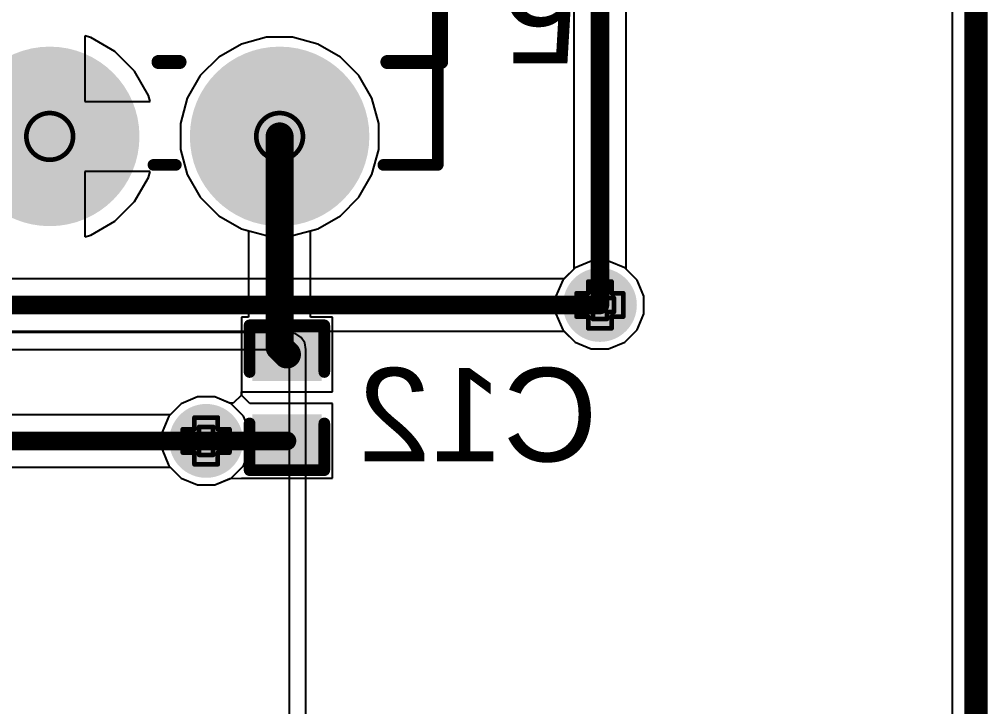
# Model space of a CAD drawing. Header units: inches. Extents: x -0.1 to 17.9, y -0.8 to 4.8.
# Drawn here: x 3.4404 to 3.855, y 3.392 to 3.6863 of the extents above; entities that cross this region are included whole.
import ezdxf

# ---------------------------------------------------------------- set-up
doc = ezdxf.new("R2010")
doc.units = ezdxf.units.IN
doc.header["$MEASUREMENT"] = 0
for name, color, linetype in [('Board Outline', 216, 'Continuous'), ('Bottom Layer 1', 5, 'Continuous'), ('Bottom Overlay', 54, 'Continuous'), ('Bottom Paste', 16, 'Continuous'), ('Bottom Solder', 6, 'Continuous'), ('Drill Drawing', 1, 'Continuous'), ('GND+Signal', 16, 'Continuous'), ('Multi-Layer', 9, 'Continuous'), ('Pad Holes', 156, 'Continuous'), ('PWR+Signal', 76, 'Continuous'), ('Route Tool Path', 56, 'Continuous'), ('Top 3D Body', 56, 'Continuous'), ('Top Layer 1', 1, 'Continuous'), ('Top Overlay', 2, 'Continuous'), ('Top Solder', 216, 'Continuous'), ('Top Value', 56, 'Continuous'), ('Via Holes', 16, 'Continuous')]:
    doc.layers.add(name, color=color, linetype=linetype)
doc.styles.add('Arial', font='', dxfattribs={"height": 0.2})
doc.styles.get('Arial').set_extended_font_data('Arial')

# ---------------------------------------------------------------- blocks, each defined once
blk = doc.blocks.new('1053141310_199')
at = {"layer": 'Bottom Layer 1'}
h = blk.add_hatch(color=5, dxfattribs=at)
edge = h.paths.add_edge_path()
edge.add_arc((-0.19685, 0.19055), 0.03543, 0, 360)
h = blk.add_hatch(color=5, dxfattribs=at)
edge = h.paths.add_edge_path()
edge.add_arc((-0.09842, 0.19055), 0.03543, 0, 360)
at = {"layer": 'Bottom Solder'}
h = blk.add_hatch(color=6, dxfattribs=at)
edge = h.paths.add_edge_path()
edge.add_arc((-0.19685, 0.19055), 0.03843, 0, 360)
h = blk.add_hatch(color=6, dxfattribs=at)
edge = h.paths.add_edge_path()
edge.add_arc((-0.09842, 0.19055), 0.03843, 0, 360)
at = {"layer": 'GND+Signal'}
h = blk.add_hatch(color=16, dxfattribs=at)
edge = h.paths.add_edge_path()
edge.add_arc((-0.19685, 0.19055), 0.03543, 0, 360)
h = blk.add_hatch(color=16, dxfattribs=at)
edge = h.paths.add_edge_path()
edge.add_arc((-0.09842, 0.19055), 0.03543, 0, 360)
at = {"layer": 'Multi-Layer'}
h = blk.add_hatch(color=9, dxfattribs=at)
edge = h.paths.add_edge_path()
edge.add_arc((-0.19685, 0.19055), 0.03543, 0, 360)
h = blk.add_hatch(color=9, dxfattribs=at)
edge = h.paths.add_edge_path()
edge.add_arc((-0.09842, 0.19055), 0.03543, 0, 360)
at = {"layer": 'Pad Holes'}
h = blk.add_hatch(color=7, dxfattribs=at)
edge = h.paths.add_edge_path()
edge.add_arc((-0.19685, 0.19055), 0.02362, 0, 360)
h = blk.add_hatch(color=7, dxfattribs=at)
edge = h.paths.add_edge_path()
edge.add_arc((-0.09842, 0.19055), 0.02362, 0, 360)
at = {"layer": 'PWR+Signal'}
h = blk.add_hatch(color=76, dxfattribs=at)
edge = h.paths.add_edge_path()
edge.add_arc((-0.19685, 0.19055), 0.03543, 0, 360)
h = blk.add_hatch(color=76, dxfattribs=at)
edge = h.paths.add_edge_path()
edge.add_arc((-0.09842, 0.19055), 0.03543, 0, 360)
at = {"layer": 'Top Layer 1'}
h = blk.add_hatch(color=1, dxfattribs=at)
edge = h.paths.add_edge_path()
edge.add_arc((-0.19685, 0.19055), 0.03543, 0, 360)
h = blk.add_hatch(color=1, dxfattribs=at)
edge = h.paths.add_edge_path()
edge.add_arc((-0.09842, 0.19055), 0.03543, 0, 360)
at = {"layer": 'Top Solder'}
h = blk.add_hatch(color=216, dxfattribs=at)
edge = h.paths.add_edge_path()
edge.add_arc((-0.19685, 0.19055), 0.03843, 0, 360)
h = blk.add_hatch(color=216, dxfattribs=at)
edge = h.paths.add_edge_path()
edge.add_arc((-0.09842, 0.19055), 0.03843, 0, 360)
at = {"layer": 'Top Overlay'}
for points in [[(-0.26457, 0.20275, 0.005, 0.005, 0), (-0.26457, -0.31654, 0.005, 0.005, 0)], [(-0.24127, 0.20275, 0.005, 0.005, 0), (-0.26457, 0.20275, 0.005, 0.005, 0)], [(-0.14284, 0.20275, 0.005, 0.005, 0), (-0.15243, 0.20275, 0.005, 0.005, 0)]]:
    blk.add_lwpolyline(points, format="xyseb", dxfattribs=at)
for points in [[(-0.26582, 0.20275, 0.0025, 0.0025, 1), (-0.26332, 0.20275, 0.0025, 0.0025, 1)], [(-0.26582, 0.20275, 0.0025, 0.0025, 1), (-0.26332, 0.20275, 0.0025, 0.0025, 1)], [(-0.24252, 0.20275, 0.0025, 0.0025, 1), (-0.24002, 0.20275, 0.0025, 0.0025, 1)], [(-0.15368, 0.20275, 0.0025, 0.0025, 1), (-0.15118, 0.20275, 0.0025, 0.0025, 1)], [(-0.14409, 0.20275, 0.0025, 0.0025, 1), (-0.14159, 0.20275, 0.0025, 0.0025, 1)]]:
    blk.add_lwpolyline(points, format="xyseb", close=True, dxfattribs=at)
blk = doc.blocks.new('C___0402_B_236')
at = {"layer": 'Bottom Layer 1'}
for points in [[(-0.0095, 0.0125), (-0.0095, -0.0125), (-0.0275, -0.0125), (-0.0275, 0.0125)], [(0.0275, 0.0125), (0.0275, -0.0125), (0.0095, -0.0125), (0.0095, 0.0125)]]:
    blk.add_hatch(color=5, dxfattribs=at).paths.add_polyline_path(points)
at = {"layer": 'Bottom Paste'}
for points in [[(-0.0095, 0.0125), (-0.0095, -0.0125), (-0.0275, -0.0125), (-0.0275, 0.0125)], [(0.0275, 0.0125), (0.0275, -0.0125), (0.0095, -0.0125), (0.0095, 0.0125)]]:
    blk.add_hatch(color=16, dxfattribs=at).paths.add_polyline_path(points)
at = {"layer": 'Bottom Solder'}
for points in [[(-0.00714, 0.01486), (-0.00714, -0.01486), (-0.02986, -0.01486), (-0.02986, 0.01486)], [(0.02986, 0.01486), (0.02986, -0.01486), (0.00714, -0.01486), (0.00714, 0.01486)]]:
    blk.add_hatch(color=6, dxfattribs=at).paths.add_polyline_path(points)
at = {"layer": 'Bottom Overlay'}
for points in [[(-0.011, 0.016, 0.005, 0.005, 0), (-0.031, 0.016, 0.005, 0.005, 0)], [(-0.031, -0.016, 0.005, 0.005, 0), (-0.031, 0.016, 0.005, 0.005, 0)], [(0.031, 0.016, 0.005, 0.005, 0), (0.011, 0.016, 0.005, 0.005, 0)], [(0.031, -0.016, 0.005, 0.005, 0), (0.031, 0.016, 0.005, 0.005, 0)], [(-0.011, -0.016, 0.005, 0.005, 0), (-0.031, -0.016, 0.005, 0.005, 0)], [(0.031, -0.016, 0.005, 0.005, 0), (0.011, -0.016, 0.005, 0.005, 0)]]:
    blk.add_lwpolyline(points, format="xyseb", dxfattribs=at)
for points in [[(-0.03225, 0.016, 0.0025, 0.0025, 1), (-0.02975, 0.016, 0.0025, 0.0025, 1)], [(-0.03225, 0.016, 0.0025, 0.0025, 1), (-0.02975, 0.016, 0.0025, 0.0025, 1)], [(-0.01225, 0.016, 0.0025, 0.0025, 1), (-0.00975, 0.016, 0.0025, 0.0025, 1)], [(0.00975, 0.016, 0.0025, 0.0025, 1), (0.01225, 0.016, 0.0025, 0.0025, 1)], [(0.02975, 0.016, 0.0025, 0.0025, 1), (0.03225, 0.016, 0.0025, 0.0025, 1)], [(0.02975, 0.016, 0.0025, 0.0025, 1), (0.03225, 0.016, 0.0025, 0.0025, 1)], [(-0.03225, -0.016, 0.0025, 0.0025, 1), (-0.02975, -0.016, 0.0025, 0.0025, 1)], [(-0.03225, -0.016, 0.0025, 0.0025, 1), (-0.02975, -0.016, 0.0025, 0.0025, 1)], [(-0.01225, -0.016, 0.0025, 0.0025, 1), (-0.00975, -0.016, 0.0025, 0.0025, 1)], [(0.00975, -0.016, 0.0025, 0.0025, 1), (0.01225, -0.016, 0.0025, 0.0025, 1)], [(0.02975, -0.016, 0.0025, 0.0025, 1), (0.03225, -0.016, 0.0025, 0.0025, 1)], [(0.02975, -0.016, 0.0025, 0.0025, 1), (0.03225, -0.016, 0.0025, 0.0025, 1)]]:
    blk.add_lwpolyline(points, format="xyseb", close=True, dxfattribs=at)

msp = doc.modelspace()

# ---------------------------------------------------------------- hatches: boundary and pattern name
at = {"layer": 'Bottom Layer 1'}
h = msp.add_hatch(color=5, dxfattribs=at)
edge = h.paths.add_edge_path()
edge.add_arc((3.689, 3.564), 0.01181, 0, 360)
h = msp.add_hatch(color=5, dxfattribs=at)
edge = h.paths.add_edge_path()
edge.add_arc((3.5204, 3.5058), 0.01181, 0, 360)
at = {"layer": 'Bottom Solder'}
h = msp.add_hatch(color=6, dxfattribs=at)
edge = h.paths.add_edge_path()
edge.add_arc((3.689, 3.564), 0.01581, 0, 360)
h = msp.add_hatch(color=6, dxfattribs=at)
edge = h.paths.add_edge_path()
edge.add_arc((3.5204, 3.5058), 0.01581, 0, 360)
at = {"layer": 'GND+Signal'}
h = msp.add_hatch(color=16, dxfattribs=at)
edge = h.paths.add_edge_path()
edge.add_arc((3.689, 3.564), 0.01181, 0, 360)
h = msp.add_hatch(color=16, dxfattribs=at)
edge = h.paths.add_edge_path()
edge.add_arc((3.5204, 3.5058), 0.01181, 0, 360)
at = {"layer": 'Pad Holes'}
h = msp.add_hatch(color=7, dxfattribs=at)
edge = h.paths.add_edge_path()
edge.add_arc((3.5, 3.668), 0.0015, 0, 360)
h = msp.add_hatch(color=7, dxfattribs=at)
edge = h.paths.add_edge_path()
edge.add_arc((3.509, 3.668), 0.0015, 0, 360)
h = msp.add_hatch(color=7, dxfattribs=at)
edge = h.paths.add_edge_path()
edge.add_arc((3.598, 3.668), 0.0015, 0, 360)
h = msp.add_hatch(color=7, dxfattribs=at)
edge = h.paths.add_edge_path()
edge.add_arc((3.621, 3.668), 0.0015, 0, 360)
h = msp.add_hatch(color=7, dxfattribs=at)
edge = h.paths.add_edge_path()
edge.add_arc((3.621, 3.668), 0.0015, 0, 360)
at = {"layer": 'PWR+Signal'}
h = msp.add_hatch(color=76, dxfattribs=at)
edge = h.paths.add_edge_path()
edge.add_arc((3.689, 3.564), 0.01181, 0, 360)
h = msp.add_hatch(color=76, dxfattribs=at)
edge = h.paths.add_edge_path()
edge.add_arc((3.5204, 3.5058), 0.01181, 0, 360)
at = {"layer": 'Top 3D Body'}
h = msp.add_hatch(color=56, dxfattribs=at)
edge = h.paths.add_edge_path()
edge.add_arc((3.5, 3.668), 0.0015, 0, 360)
h = msp.add_hatch(color=56, dxfattribs=at)
edge = h.paths.add_edge_path()
edge.add_arc((3.509, 3.668), 0.0015, 0, 360)
h = msp.add_hatch(color=56, dxfattribs=at)
edge = h.paths.add_edge_path()
edge.add_arc((3.598, 3.668), 0.0015, 0, 360)
h = msp.add_hatch(color=56, dxfattribs=at)
edge = h.paths.add_edge_path()
edge.add_arc((3.621, 3.668), 0.0015, 0, 360)
h = msp.add_hatch(color=56, dxfattribs=at)
edge = h.paths.add_edge_path()
edge.add_arc((3.621, 3.668), 0.0015, 0, 360)
at = {"layer": 'Top Layer 1'}
h = msp.add_hatch(color=1, dxfattribs=at)
edge = h.paths.add_edge_path()
edge.add_arc((3.689, 3.564), 0.01181, 0, 360)
h = msp.add_hatch(color=1, dxfattribs=at)
edge = h.paths.add_edge_path()
edge.add_arc((3.5204, 3.5058), 0.01181, 0, 360)
at = {"layer": 'Via Holes'}
h = msp.add_hatch(color=7, dxfattribs=at)
edge = h.paths.add_edge_path()
edge.add_arc((3.689, 3.564), 0.00591, 0, 360)
h = msp.add_hatch(color=7, dxfattribs=at)
edge = h.paths.add_edge_path()
edge.add_arc((3.5204, 3.5058), 0.00591, 0, 360)

# ---------------------------------------------------------------- linework, layer by layer
at = {"layer": 'Board Outline'}
msp.add_lwpolyline([(3.85, 0, 0.01, 0.01, 0), (3.85, 4.15, 0.01, 0.01, 0)], format="xyseb", dxfattribs=at)
at = {"layer": 'Bottom Layer 1'}
for p, q in [((3.8398, 4.1398), (3.8398, 0.0102)), ((3.70022, 3.57939), (3.70022, 3.81416)), ((3.67778, 3.80952), (3.67778, 3.57939)), ((3.47096, 3.67849), (3.46842, 3.67917)), ((3.46842, 3.67917), (3.46842, 3.65115)), ((3.48132, 3.67251), (3.47096, 3.67849)), ((3.54626, 3.67859), (3.53547, 3.6757)), ((3.55744, 3.67859), (3.54626, 3.67859)), ((3.56823, 3.6757), (3.55744, 3.67859)), ((3.53547, 3.6757), (3.5258, 3.67011)), ((3.57791, 3.67011), (3.56823, 3.6757)), ((3.48978, 3.66405), (3.48132, 3.67251)), ((3.5258, 3.67011), (3.5179, 3.66221)), ((3.58581, 3.66221), (3.57791, 3.67011)), ((3.49576, 3.65369), (3.48978, 3.66405)), ((3.5179, 3.66221), (3.51231, 3.65253)), ((3.59139, 3.65253), (3.58581, 3.66221)), ((3.49644, 3.65115), (3.49576, 3.65369)), ((3.51231, 3.65253), (3.50942, 3.64174)), ((3.59428, 3.64174), (3.59139, 3.65253)), ((3.46842, 3.65115), (3.49644, 3.65115)), ((3.50942, 3.64174), (3.50942, 3.63057)), ((3.59428, 3.63057), (3.59428, 3.64174)), ((3.50942, 3.63057), (3.51231, 3.61978)), ((3.59139, 3.61978), (3.59428, 3.63057)), ((3.49644, 3.62115), (3.46842, 3.62115)), ((3.46842, 3.62115), (3.46842, 3.59314)), ((3.49576, 3.61862), (3.49644, 3.62115)), ((3.51231, 3.61978), (3.5179, 3.6101)), ((3.58581, 3.6101), (3.59139, 3.61978)), ((3.48978, 3.60826), (3.49576, 3.61862)), ((3.48132, 3.5998), (3.48978, 3.60826)), ((3.5179, 3.6101), (3.5258, 3.6022)), ((3.57791, 3.6022), (3.58581, 3.6101)), ((3.47096, 3.59382), (3.48132, 3.5998)), ((3.5258, 3.6022), (3.53547, 3.59661)), ((3.56823, 3.59661), (3.57791, 3.6022)), ((3.53547, 3.59661), (3.5386, 3.59578)), ((3.5386, 3.59578), (3.5386, 3.5588)), ((3.56511, 3.59578), (3.56823, 3.59661)), ((3.56511, 3.5588), (3.56511, 3.59578)), ((3.46842, 3.59314), (3.47096, 3.59382)), ((3.67778, 3.57939), (3.67305, 3.57466)), ((3.70495, 3.57466), (3.70022, 3.57939)), ((3.67305, 3.57466), (3.67019, 3.56774)), ((3.70781, 3.56774), (3.70495, 3.57466)), ((3.67019, 3.56774), (3.67019, 3.56026)), ((3.70781, 3.56026), (3.70781, 3.56774)), ((3.5386, 3.5588), (3.5355, 3.5588)), ((3.5355, 3.5588), (3.5355, 3.53176)), ((3.5745, 3.5588), (3.56511, 3.5588)), ((3.5745, 3.5268), (3.5745, 3.5588)), ((3.67019, 3.56026), (3.67305, 3.55334)), ((3.70495, 3.55334), (3.70781, 3.56026)), ((3.67305, 3.55334), (3.67834, 3.54805)), ((3.69966, 3.54805), (3.70495, 3.55334)), ((3.67834, 3.54805), (3.68526, 3.54519)), ((3.68526, 3.54519), (3.69274, 3.54519)), ((3.69274, 3.54519), (3.69966, 3.54805)), ((3.5355, 3.53176), (3.5355, 3.5268)), ((3.51666, 3.52461), (3.50974, 3.52174)), ((3.52414, 3.52461), (3.51666, 3.52461)), ((3.53056, 3.52195), (3.52414, 3.52461)), ((3.5355, 3.52539), (3.53191, 3.52191)), ((3.5355, 3.5268), (3.5355, 3.5268)), ((3.5355, 3.5268), (3.5355, 3.52539)), ((3.53556, 3.52536), (3.53558, 3.5268)), ((3.53906, 3.5218), (3.53556, 3.52536)), ((3.53558, 3.5268), (3.5405, 3.5268)), ((3.5405, 3.5268), (3.5745, 3.5268)), ((3.50974, 3.52174), (3.50445, 3.51645)), ((3.53191, 3.52191), (3.53056, 3.52195)), ((3.5745, 3.5218), (3.53906, 3.5218)), ((3.5745, 3.4898), (3.5745, 3.5218)), ((3.50445, 3.51645), (3.50159, 3.50954)), ((3.50159, 3.50954), (3.50159, 3.50205)), ((3.50159, 3.50205), (3.50445, 3.49514)), ((3.50445, 3.49514), (3.50974, 3.48985)), ((3.50974, 3.48985), (3.51666, 3.48698)), ((3.51666, 3.48698), (3.52414, 3.48698)), ((3.52414, 3.48698), (3.53056, 3.48965)), ((3.53056, 3.48965), (3.5355, 3.4898)), ((3.5355, 3.4898), (3.5355, 3.4898)), ((3.5355, 3.4898), (3.5355, 3.4898)), ((3.5355, 3.4898), (3.5745, 3.4898))]:
    msp.add_line(p, q, dxfattribs=at)
for points in [[(3.689, 3.564, 0.008, 0.008, 0), (3.689, 3.81416, 0.008, 0.008, 0)], [(3.55185, 3.54595, 0.012, 0.012, 0), (3.55185, 3.63615, 0.012, 0.012, 0)], [(3.55185, 3.54595, 0.012, 0.012, 0), (3.555, 3.5428, 0.012, 0.012, 0)], [(3.5204, 3.5058, 0.008, 0.008, 0), (3.555, 3.5058, 0.008, 0.008, 0)]]:
    msp.add_lwpolyline(points, format="xyseb", dxfattribs=at)
for points in [[(3.54885, 3.63615, 0.006, 0.006, 1), (3.55485, 3.63615, 0.006, 0.006, 1)], [(3.687, 3.564, 0.004, 0.004, 1), (3.691, 3.564, 0.004, 0.004, 1)], [(3.54885, 3.54595, 0.006, 0.006, 1), (3.55485, 3.54595, 0.006, 0.006, 1)], [(3.54885, 3.54595, 0.006, 0.006, 1), (3.55485, 3.54595, 0.006, 0.006, 1)], [(3.552, 3.5428, 0.006, 0.006, 1), (3.558, 3.5428, 0.006, 0.006, 1)], [(3.5184, 3.5058, 0.004, 0.004, 1), (3.5224, 3.5058, 0.004, 0.004, 1)], [(3.553, 3.5058, 0.004, 0.004, 1), (3.557, 3.5058, 0.004, 0.004, 1)]]:
    msp.add_lwpolyline(points, format="xyseb", close=True, dxfattribs=at)
at = {"layer": 'Drill Drawing'}
for points in [[(3.46342, 3.63615, 0.002, 0.002, 1), (3.44342, 3.63615, 0.002, 0.002, 1)], [(3.56185, 3.63615, 0.002, 0.002, 1), (3.54185, 3.63615, 0.002, 0.002, 1)], [(3.44292, 3.63615, 0.001, 0.001, 1), (3.44392, 3.63615, 0.001, 0.001, 1)], [(3.46292, 3.63615, 0.001, 0.001, 1), (3.46392, 3.63615, 0.001, 0.001, 1)], [(3.54135, 3.63615, 0.001, 0.001, 1), (3.54235, 3.63615, 0.001, 0.001, 1)], [(3.56135, 3.63615, 0.001, 0.001, 1), (3.56235, 3.63615, 0.001, 0.001, 1)], [(3.6835, 3.574, 0.001, 0.001, 1), (3.6845, 3.574, 0.001, 0.001, 1)], [(3.6835, 3.574, 0.001, 0.001, 1), (3.6845, 3.574, 0.001, 0.001, 1)], [(3.6935, 3.574, 0.001, 0.001, 1), (3.6945, 3.574, 0.001, 0.001, 1)], [(3.6935, 3.574, 0.001, 0.001, 1), (3.6945, 3.574, 0.001, 0.001, 1)], [(3.6785, 3.569, 0.001, 0.001, 1), (3.6795, 3.569, 0.001, 0.001, 1)], [(3.6785, 3.569, 0.001, 0.001, 1), (3.6795, 3.569, 0.001, 0.001, 1)], [(3.6835, 3.569, 0.001, 0.001, 1), (3.6845, 3.569, 0.001, 0.001, 1)], [(3.6835, 3.569, 0.001, 0.001, 1), (3.6845, 3.569, 0.001, 0.001, 1)], [(3.6855, 3.57, 0.001, 0.001, 1), (3.6865, 3.57, 0.001, 0.001, 1)], [(3.6855, 3.57, 0.001, 0.001, 1), (3.6865, 3.57, 0.001, 0.001, 1)], [(3.6915, 3.57, 0.001, 0.001, 1), (3.6925, 3.57, 0.001, 0.001, 1)], [(3.6915, 3.57, 0.001, 0.001, 1), (3.6925, 3.57, 0.001, 0.001, 1)], [(3.6935, 3.569, 0.001, 0.001, 1), (3.6945, 3.569, 0.001, 0.001, 1)], [(3.6935, 3.569, 0.001, 0.001, 1), (3.6945, 3.569, 0.001, 0.001, 1)], [(3.6985, 3.569, 0.001, 0.001, 1), (3.6995, 3.569, 0.001, 0.001, 1)], [(3.6985, 3.569, 0.001, 0.001, 1), (3.6995, 3.569, 0.001, 0.001, 1)], [(3.6825, 3.567, 0.001, 0.001, 1), (3.6835, 3.567, 0.001, 0.001, 1)], [(3.6825, 3.567, 0.001, 0.001, 1), (3.6835, 3.567, 0.001, 0.001, 1)], [(3.6855, 3.567, 0.001, 0.001, 1), (3.6865, 3.567, 0.001, 0.001, 1)], [(3.6855, 3.567, 0.001, 0.001, 1), (3.6865, 3.567, 0.001, 0.001, 1)], [(3.6915, 3.567, 0.001, 0.001, 1), (3.6925, 3.567, 0.001, 0.001, 1)], [(3.6915, 3.567, 0.001, 0.001, 1), (3.6925, 3.567, 0.001, 0.001, 1)], [(3.6945, 3.567, 0.001, 0.001, 1), (3.6955, 3.567, 0.001, 0.001, 1)], [(3.6945, 3.567, 0.001, 0.001, 1), (3.6955, 3.567, 0.001, 0.001, 1)], [(3.6825, 3.561, 0.001, 0.001, 1), (3.6835, 3.561, 0.001, 0.001, 1)], [(3.6825, 3.561, 0.001, 0.001, 1), (3.6835, 3.561, 0.001, 0.001, 1)], [(3.6855, 3.561, 0.001, 0.001, 1), (3.6865, 3.561, 0.001, 0.001, 1)], [(3.6855, 3.561, 0.001, 0.001, 1), (3.6865, 3.561, 0.001, 0.001, 1)], [(3.6915, 3.561, 0.001, 0.001, 1), (3.6925, 3.561, 0.001, 0.001, 1)], [(3.6915, 3.561, 0.001, 0.001, 1), (3.6925, 3.561, 0.001, 0.001, 1)], [(3.6945, 3.561, 0.001, 0.001, 1), (3.6955, 3.561, 0.001, 0.001, 1)], [(3.6945, 3.561, 0.001, 0.001, 1), (3.6955, 3.561, 0.001, 0.001, 1)], [(3.6785, 3.559, 0.001, 0.001, 1), (3.6795, 3.559, 0.001, 0.001, 1)], [(3.6785, 3.559, 0.001, 0.001, 1), (3.6795, 3.559, 0.001, 0.001, 1)], [(3.6835, 3.559, 0.001, 0.001, 1), (3.6845, 3.559, 0.001, 0.001, 1)], [(3.6835, 3.559, 0.001, 0.001, 1), (3.6845, 3.559, 0.001, 0.001, 1)], [(3.6855, 3.558, 0.001, 0.001, 1), (3.6865, 3.558, 0.001, 0.001, 1)], [(3.6855, 3.558, 0.001, 0.001, 1), (3.6865, 3.558, 0.001, 0.001, 1)], [(3.6915, 3.558, 0.001, 0.001, 1), (3.6925, 3.558, 0.001, 0.001, 1)], [(3.6915, 3.558, 0.001, 0.001, 1), (3.6925, 3.558, 0.001, 0.001, 1)], [(3.6935, 3.559, 0.001, 0.001, 1), (3.6945, 3.559, 0.001, 0.001, 1)], [(3.6935, 3.559, 0.001, 0.001, 1), (3.6945, 3.559, 0.001, 0.001, 1)], [(3.6985, 3.559, 0.001, 0.001, 1), (3.6995, 3.559, 0.001, 0.001, 1)], [(3.6985, 3.559, 0.001, 0.001, 1), (3.6995, 3.559, 0.001, 0.001, 1)], [(3.6835, 3.554, 0.001, 0.001, 1), (3.6845, 3.554, 0.001, 0.001, 1)], [(3.6835, 3.554, 0.001, 0.001, 1), (3.6845, 3.554, 0.001, 0.001, 1)], [(3.6935, 3.554, 0.001, 0.001, 1), (3.6945, 3.554, 0.001, 0.001, 1)], [(3.6935, 3.554, 0.001, 0.001, 1), (3.6945, 3.554, 0.001, 0.001, 1)], [(3.5149, 3.5158, 0.001, 0.001, 1), (3.5159, 3.5158, 0.001, 0.001, 1)], [(3.5149, 3.5158, 0.001, 0.001, 1), (3.5159, 3.5158, 0.001, 0.001, 1)], [(3.5249, 3.5158, 0.001, 0.001, 1), (3.5259, 3.5158, 0.001, 0.001, 1)], [(3.5249, 3.5158, 0.001, 0.001, 1), (3.5259, 3.5158, 0.001, 0.001, 1)], [(3.5099, 3.5108, 0.001, 0.001, 1), (3.5109, 3.5108, 0.001, 0.001, 1)], [(3.5099, 3.5108, 0.001, 0.001, 1), (3.5109, 3.5108, 0.001, 0.001, 1)], [(3.5149, 3.5108, 0.001, 0.001, 1), (3.5159, 3.5108, 0.001, 0.001, 1)], [(3.5149, 3.5108, 0.001, 0.001, 1), (3.5159, 3.5108, 0.001, 0.001, 1)], [(3.5169, 3.5118, 0.001, 0.001, 1), (3.5179, 3.5118, 0.001, 0.001, 1)], [(3.5169, 3.5118, 0.001, 0.001, 1), (3.5179, 3.5118, 0.001, 0.001, 1)], [(3.5229, 3.5118, 0.001, 0.001, 1), (3.5239, 3.5118, 0.001, 0.001, 1)], [(3.5229, 3.5118, 0.001, 0.001, 1), (3.5239, 3.5118, 0.001, 0.001, 1)], [(3.5249, 3.5108, 0.001, 0.001, 1), (3.5259, 3.5108, 0.001, 0.001, 1)], [(3.5249, 3.5108, 0.001, 0.001, 1), (3.5259, 3.5108, 0.001, 0.001, 1)], [(3.5299, 3.5108, 0.001, 0.001, 1), (3.5309, 3.5108, 0.001, 0.001, 1)], [(3.5299, 3.5108, 0.001, 0.001, 1), (3.5309, 3.5108, 0.001, 0.001, 1)], [(3.5139, 3.5088, 0.001, 0.001, 1), (3.5149, 3.5088, 0.001, 0.001, 1)], [(3.5139, 3.5088, 0.001, 0.001, 1), (3.5149, 3.5088, 0.001, 0.001, 1)], [(3.5169, 3.5088, 0.001, 0.001, 1), (3.5179, 3.5088, 0.001, 0.001, 1)], [(3.5169, 3.5088, 0.001, 0.001, 1), (3.5179, 3.5088, 0.001, 0.001, 1)], [(3.5229, 3.5088, 0.001, 0.001, 1), (3.5239, 3.5088, 0.001, 0.001, 1)], [(3.5229, 3.5088, 0.001, 0.001, 1), (3.5239, 3.5088, 0.001, 0.001, 1)], [(3.5259, 3.5088, 0.001, 0.001, 1), (3.5269, 3.5088, 0.001, 0.001, 1)], [(3.5259, 3.5088, 0.001, 0.001, 1), (3.5269, 3.5088, 0.001, 0.001, 1)], [(3.5139, 3.5028, 0.001, 0.001, 1), (3.5149, 3.5028, 0.001, 0.001, 1)], [(3.5139, 3.5028, 0.001, 0.001, 1), (3.5149, 3.5028, 0.001, 0.001, 1)], [(3.5169, 3.5028, 0.001, 0.001, 1), (3.5179, 3.5028, 0.001, 0.001, 1)], [(3.5169, 3.5028, 0.001, 0.001, 1), (3.5179, 3.5028, 0.001, 0.001, 1)], [(3.5229, 3.5028, 0.001, 0.001, 1), (3.5239, 3.5028, 0.001, 0.001, 1)], [(3.5229, 3.5028, 0.001, 0.001, 1), (3.5239, 3.5028, 0.001, 0.001, 1)], [(3.5259, 3.5028, 0.001, 0.001, 1), (3.5269, 3.5028, 0.001, 0.001, 1)], [(3.5259, 3.5028, 0.001, 0.001, 1), (3.5269, 3.5028, 0.001, 0.001, 1)], [(3.5099, 3.5008, 0.001, 0.001, 1), (3.5109, 3.5008, 0.001, 0.001, 1)], [(3.5099, 3.5008, 0.001, 0.001, 1), (3.5109, 3.5008, 0.001, 0.001, 1)], [(3.5149, 3.5008, 0.001, 0.001, 1), (3.5159, 3.5008, 0.001, 0.001, 1)], [(3.5149, 3.5008, 0.001, 0.001, 1), (3.5159, 3.5008, 0.001, 0.001, 1)], [(3.5169, 3.4998, 0.001, 0.001, 1), (3.5179, 3.4998, 0.001, 0.001, 1)], [(3.5169, 3.4998, 0.001, 0.001, 1), (3.5179, 3.4998, 0.001, 0.001, 1)], [(3.5229, 3.4998, 0.001, 0.001, 1), (3.5239, 3.4998, 0.001, 0.001, 1)], [(3.5229, 3.4998, 0.001, 0.001, 1), (3.5239, 3.4998, 0.001, 0.001, 1)], [(3.5249, 3.5008, 0.001, 0.001, 1), (3.5259, 3.5008, 0.001, 0.001, 1)], [(3.5249, 3.5008, 0.001, 0.001, 1), (3.5259, 3.5008, 0.001, 0.001, 1)], [(3.5299, 3.5008, 0.001, 0.001, 1), (3.5309, 3.5008, 0.001, 0.001, 1)], [(3.5299, 3.5008, 0.001, 0.001, 1), (3.5309, 3.5008, 0.001, 0.001, 1)], [(3.5149, 3.4958, 0.001, 0.001, 1), (3.5159, 3.4958, 0.001, 0.001, 1)], [(3.5149, 3.4958, 0.001, 0.001, 1), (3.5159, 3.4958, 0.001, 0.001, 1)], [(3.5249, 3.4958, 0.001, 0.001, 1), (3.5259, 3.4958, 0.001, 0.001, 1)], [(3.5249, 3.4958, 0.001, 0.001, 1), (3.5259, 3.4958, 0.001, 0.001, 1)]]:
    msp.add_lwpolyline(points, format="xyseb", close=True, dxfattribs=at)
for points in [[(3.684, 3.569, 0.002, 0.002, 0), (3.684, 3.574, 0.002, 0.002, 0)], [(3.684, 3.574, 0.002, 0.002, 0), (3.694, 3.574, 0.002, 0.002, 0)], [(3.694, 3.569, 0.002, 0.002, 0), (3.694, 3.574, 0.002, 0.002, 0)], [(3.679, 3.559, 0.002, 0.002, 0), (3.679, 3.569, 0.002, 0.002, 0)], [(3.679, 3.569, 0.002, 0.002, 0), (3.684, 3.569, 0.002, 0.002, 0)], [(3.686, 3.567, 0.002, 0.002, 0), (3.686, 3.57, 0.002, 0.002, 0)], [(3.686, 3.57, 0.002, 0.002, 0), (3.692, 3.57, 0.002, 0.002, 0)], [(3.692, 3.567, 0.002, 0.002, 0), (3.692, 3.57, 0.002, 0.002, 0)], [(3.694, 3.569, 0.002, 0.002, 0), (3.699, 3.569, 0.002, 0.002, 0)], [(3.699, 3.559, 0.002, 0.002, 0), (3.699, 3.569, 0.002, 0.002, 0)], [(3.683, 3.561, 0.002, 0.002, 0), (3.683, 3.567, 0.002, 0.002, 0)], [(3.683, 3.567, 0.002, 0.002, 0), (3.686, 3.567, 0.002, 0.002, 0)], [(3.692, 3.567, 0.002, 0.002, 0), (3.695, 3.567, 0.002, 0.002, 0)], [(3.695, 3.561, 0.002, 0.002, 0), (3.695, 3.567, 0.002, 0.002, 0)], [(3.683, 3.561, 0.002, 0.002, 0), (3.686, 3.561, 0.002, 0.002, 0)], [(3.686, 3.558, 0.002, 0.002, 0), (3.686, 3.561, 0.002, 0.002, 0)], [(3.692, 3.561, 0.002, 0.002, 0), (3.695, 3.561, 0.002, 0.002, 0)], [(3.692, 3.558, 0.002, 0.002, 0), (3.692, 3.561, 0.002, 0.002, 0)], [(3.679, 3.559, 0.002, 0.002, 0), (3.684, 3.559, 0.002, 0.002, 0)], [(3.684, 3.554, 0.002, 0.002, 0), (3.684, 3.559, 0.002, 0.002, 0)], [(3.686, 3.558, 0.002, 0.002, 0), (3.692, 3.558, 0.002, 0.002, 0)], [(3.694, 3.559, 0.002, 0.002, 0), (3.699, 3.559, 0.002, 0.002, 0)], [(3.694, 3.554, 0.002, 0.002, 0), (3.694, 3.559, 0.002, 0.002, 0)], [(3.684, 3.554, 0.002, 0.002, 0), (3.694, 3.554, 0.002, 0.002, 0)], [(3.5154, 3.5108, 0.002, 0.002, 0), (3.5154, 3.5158, 0.002, 0.002, 0)], [(3.5154, 3.5158, 0.002, 0.002, 0), (3.5254, 3.5158, 0.002, 0.002, 0)], [(3.5254, 3.5108, 0.002, 0.002, 0), (3.5254, 3.5158, 0.002, 0.002, 0)], [(3.5104, 3.5008, 0.002, 0.002, 0), (3.5104, 3.5108, 0.002, 0.002, 0)], [(3.5104, 3.5108, 0.002, 0.002, 0), (3.5154, 3.5108, 0.002, 0.002, 0)], [(3.5174, 3.5088, 0.002, 0.002, 0), (3.5174, 3.5118, 0.002, 0.002, 0)], [(3.5174, 3.5118, 0.002, 0.002, 0), (3.5234, 3.5118, 0.002, 0.002, 0)], [(3.5234, 3.5088, 0.002, 0.002, 0), (3.5234, 3.5118, 0.002, 0.002, 0)], [(3.5254, 3.5108, 0.002, 0.002, 0), (3.5304, 3.5108, 0.002, 0.002, 0)], [(3.5304, 3.5008, 0.002, 0.002, 0), (3.5304, 3.5108, 0.002, 0.002, 0)], [(3.5144, 3.5028, 0.002, 0.002, 0), (3.5144, 3.5088, 0.002, 0.002, 0)], [(3.5144, 3.5088, 0.002, 0.002, 0), (3.5174, 3.5088, 0.002, 0.002, 0)], [(3.5234, 3.5088, 0.002, 0.002, 0), (3.5264, 3.5088, 0.002, 0.002, 0)], [(3.5264, 3.5028, 0.002, 0.002, 0), (3.5264, 3.5088, 0.002, 0.002, 0)], [(3.5144, 3.5028, 0.002, 0.002, 0), (3.5174, 3.5028, 0.002, 0.002, 0)], [(3.5174, 3.4998, 0.002, 0.002, 0), (3.5174, 3.5028, 0.002, 0.002, 0)], [(3.5234, 3.5028, 0.002, 0.002, 0), (3.5264, 3.5028, 0.002, 0.002, 0)], [(3.5234, 3.4998, 0.002, 0.002, 0), (3.5234, 3.5028, 0.002, 0.002, 0)], [(3.5104, 3.5008, 0.002, 0.002, 0), (3.5154, 3.5008, 0.002, 0.002, 0)], [(3.5154, 3.4958, 0.002, 0.002, 0), (3.5154, 3.5008, 0.002, 0.002, 0)], [(3.5174, 3.4998, 0.002, 0.002, 0), (3.5234, 3.4998, 0.002, 0.002, 0)], [(3.5254, 3.5008, 0.002, 0.002, 0), (3.5304, 3.5008, 0.002, 0.002, 0)], [(3.5254, 3.4958, 0.002, 0.002, 0), (3.5254, 3.5008, 0.002, 0.002, 0)], [(3.5154, 3.4958, 0.002, 0.002, 0), (3.5254, 3.4958, 0.002, 0.002, 0)]]:
    msp.add_lwpolyline(points, format="xyseb", dxfattribs=at)
at = {"layer": 'GND+Signal'}
for p, q in [((3.8398, 4.1398), (3.8398, 0.0102)), ((3.47096, 3.67849), (3.46842, 3.67917)), ((3.46842, 3.67917), (3.46842, 3.65115)), ((3.48132, 3.67251), (3.47096, 3.67849)), ((3.54626, 3.67859), (3.53547, 3.6757)), ((3.55744, 3.67859), (3.54626, 3.67859)), ((3.56823, 3.6757), (3.55744, 3.67859)), ((3.53547, 3.6757), (3.5258, 3.67011)), ((3.57791, 3.67011), (3.56823, 3.6757)), ((3.48978, 3.66405), (3.48132, 3.67251)), ((3.5258, 3.67011), (3.5179, 3.66221)), ((3.58581, 3.66221), (3.57791, 3.67011)), ((3.49576, 3.65369), (3.48978, 3.66405)), ((3.5179, 3.66221), (3.51231, 3.65253)), ((3.59139, 3.65253), (3.58581, 3.66221)), ((3.49644, 3.65115), (3.49576, 3.65369)), ((3.51231, 3.65253), (3.50942, 3.64174)), ((3.59428, 3.64174), (3.59139, 3.65253)), ((3.46842, 3.65115), (3.49644, 3.65115)), ((3.50942, 3.64174), (3.50942, 3.63057)), ((3.59428, 3.63057), (3.59428, 3.64174)), ((3.50942, 3.63057), (3.51231, 3.61978)), ((3.59139, 3.61978), (3.59428, 3.63057)), ((3.49644, 3.62115), (3.46842, 3.62115)), ((3.46842, 3.62115), (3.46842, 3.59314)), ((3.49576, 3.61862), (3.49644, 3.62115)), ((3.51231, 3.61978), (3.5179, 3.6101)), ((3.58581, 3.6101), (3.59139, 3.61978)), ((3.48978, 3.60826), (3.49576, 3.61862)), ((3.48132, 3.5998), (3.48978, 3.60826)), ((3.5179, 3.6101), (3.5258, 3.6022)), ((3.57791, 3.6022), (3.58581, 3.6101)), ((3.47096, 3.59382), (3.48132, 3.5998)), ((3.5258, 3.6022), (3.53547, 3.59661)), ((3.56823, 3.59661), (3.57791, 3.6022)), ((3.53547, 3.59661), (3.54626, 3.59372)), ((3.55744, 3.59372), (3.56823, 3.59661)), ((3.46842, 3.59314), (3.47096, 3.59382)), ((3.54626, 3.59372), (3.55744, 3.59372)), ((3.68526, 3.58281), (3.67834, 3.57995)), ((3.69274, 3.58281), (3.68526, 3.58281)), ((3.69966, 3.57995), (3.69274, 3.58281)), ((3.67834, 3.57995), (3.67305, 3.57466)), ((3.70495, 3.57466), (3.69966, 3.57995)), ((3.67305, 3.57466), (3.67019, 3.56774)), ((3.70781, 3.56774), (3.70495, 3.57466)), ((3.67019, 3.56774), (3.67019, 3.56026)), ((3.70781, 3.56026), (3.70781, 3.56774)), ((3.67019, 3.56026), (3.67305, 3.55334)), ((3.70495, 3.55334), (3.70781, 3.56026)), ((3.67305, 3.55334), (3.67834, 3.54805)), ((3.69966, 3.54805), (3.70495, 3.55334)), ((3.67834, 3.54805), (3.68526, 3.54519)), ((3.68526, 3.54519), (3.69274, 3.54519)), ((3.69274, 3.54519), (3.69966, 3.54805)), ((3.51666, 3.52461), (3.50974, 3.52174)), ((3.52414, 3.52461), (3.51666, 3.52461)), ((3.53105, 3.52174), (3.52414, 3.52461)), ((3.50974, 3.52174), (3.50445, 3.51645)), ((3.53635, 3.51645), (3.53105, 3.52174)), ((3.50445, 3.51645), (3.50159, 3.50954)), ((3.53921, 3.50954), (3.53635, 3.51645)), ((3.50159, 3.50954), (3.50159, 3.50205)), ((3.53921, 3.50205), (3.53921, 3.50954)), ((3.50159, 3.50205), (3.50445, 3.49514)), ((3.53635, 3.49514), (3.53921, 3.50205)), ((3.50445, 3.49514), (3.50974, 3.48985)), ((3.53105, 3.48985), (3.53635, 3.49514)), ((3.50974, 3.48985), (3.51666, 3.48698)), ((3.51666, 3.48698), (3.52414, 3.48698)), ((3.52414, 3.48698), (3.53105, 3.48985))]:
    msp.add_line(p, q, dxfattribs=at)
at = {"layer": 'PWR+Signal'}
for p, q in [((3.8398, 4.1398), (3.8398, 0.0102)), ((3.47096, 3.67849), (3.46842, 3.67917)), ((3.46842, 3.67917), (3.46842, 3.65115)), ((3.48132, 3.67251), (3.47096, 3.67849)), ((3.54626, 3.67859), (3.53547, 3.6757)), ((3.55744, 3.67859), (3.54626, 3.67859)), ((3.56823, 3.6757), (3.55744, 3.67859)), ((3.53547, 3.6757), (3.5258, 3.67011)), ((3.57791, 3.67011), (3.56823, 3.6757)), ((3.48978, 3.66405), (3.48132, 3.67251)), ((3.5258, 3.67011), (3.5179, 3.66221)), ((3.58581, 3.66221), (3.57791, 3.67011)), ((3.49576, 3.65369), (3.48978, 3.66405)), ((3.5179, 3.66221), (3.51231, 3.65253)), ((3.59139, 3.65253), (3.58581, 3.66221)), ((3.49644, 3.65115), (3.49576, 3.65369)), ((3.51231, 3.65253), (3.50942, 3.64174)), ((3.59428, 3.64174), (3.59139, 3.65253)), ((3.46842, 3.65115), (3.49644, 3.65115)), ((3.50942, 3.64174), (3.50942, 3.63057)), ((3.59428, 3.63057), (3.59428, 3.64174)), ((3.50942, 3.63057), (3.51231, 3.61978)), ((3.59139, 3.61978), (3.59428, 3.63057)), ((3.49644, 3.62115), (3.46842, 3.62115)), ((3.46842, 3.62115), (3.46842, 3.59314)), ((3.49576, 3.61862), (3.49644, 3.62115)), ((3.51231, 3.61978), (3.5179, 3.6101)), ((3.58581, 3.6101), (3.59139, 3.61978)), ((3.48978, 3.60826), (3.49576, 3.61862)), ((3.48132, 3.5998), (3.48978, 3.60826)), ((3.5179, 3.6101), (3.5258, 3.6022)), ((3.57791, 3.6022), (3.58581, 3.6101)), ((3.47096, 3.59382), (3.48132, 3.5998)), ((3.5258, 3.6022), (3.53547, 3.59661)), ((3.56823, 3.59661), (3.57791, 3.6022)), ((3.53547, 3.59661), (3.54626, 3.59372)), ((3.55744, 3.59372), (3.56823, 3.59661)), ((3.46842, 3.59314), (3.47096, 3.59382)), ((3.54626, 3.59372), (3.55744, 3.59372)), ((3.68526, 3.58281), (3.67834, 3.57995)), ((3.69274, 3.58281), (3.68526, 3.58281)), ((3.69966, 3.57995), (3.69274, 3.58281)), ((3.67834, 3.57995), (3.67305, 3.57466)), ((3.70495, 3.57466), (3.69966, 3.57995)), ((3.67305, 3.57466), (3.67019, 3.56774)), ((3.70781, 3.56774), (3.70495, 3.57466)), ((3.67019, 3.56774), (3.67019, 3.56026)), ((3.70781, 3.56026), (3.70781, 3.56774)), ((3.67019, 3.56026), (3.67305, 3.55334)), ((3.70495, 3.55334), (3.70781, 3.56026)), ((3.67305, 3.55334), (3.67834, 3.54805)), ((3.69966, 3.54805), (3.70495, 3.55334)), ((3.556, 3.55214), (3.20791, 3.55214)), ((3.55873, 3.55159), (3.556, 3.55214)), ((3.56105, 3.55005), (3.55873, 3.55159)), ((3.56259, 3.54773), (3.56105, 3.55005)), ((3.20791, 3.545), (3.556, 3.545)), ((3.556, 3.545), (3.556, 3.29384)), ((3.56314, 3.545), (3.56259, 3.54773)), ((3.56314, 3.29384), (3.56314, 3.545)), ((3.67834, 3.54805), (3.68526, 3.54519)), ((3.68526, 3.54519), (3.69274, 3.54519)), ((3.69274, 3.54519), (3.69966, 3.54805)), ((3.51666, 3.52461), (3.50974, 3.52174)), ((3.52414, 3.52461), (3.51666, 3.52461)), ((3.53105, 3.52174), (3.52414, 3.52461)), ((3.50974, 3.52174), (3.50445, 3.51645)), ((3.53635, 3.51645), (3.53105, 3.52174)), ((3.50445, 3.51645), (3.50159, 3.50954)), ((3.53921, 3.50954), (3.53635, 3.51645)), ((3.50159, 3.50954), (3.50159, 3.50205)), ((3.53921, 3.50205), (3.53921, 3.50954)), ((3.50159, 3.50205), (3.50445, 3.49514)), ((3.53635, 3.49514), (3.53921, 3.50205)), ((3.50445, 3.49514), (3.50974, 3.48985)), ((3.53105, 3.48985), (3.53635, 3.49514)), ((3.50974, 3.48985), (3.51666, 3.48698)), ((3.51666, 3.48698), (3.52414, 3.48698)), ((3.52414, 3.48698), (3.53105, 3.48985))]:
    msp.add_line(p, q, dxfattribs=at)
at = {"layer": 'Route Tool Path'}
msp.add_lwpolyline([(3.85, 0, 0.0005, 0.0005, 0), (3.85, 4.15, 0.0005, 0.0005, 0)], format="xyseb", dxfattribs=at)
at = {"layer": 'Top 3D Body'}
for points in [[(3.621, 3.668, 0.006, 0.006, 0), (3.621, 4.187, 0.006, 0.006, 0)], [(3.5, 3.668, 0.006, 0.006, 0), (3.509, 3.668, 0.006, 0.006, 0)], [(3.598, 3.668, 0.006, 0.006, 0), (3.621, 3.668, 0.006, 0.006, 0)]]:
    msp.add_lwpolyline(points, format="xyseb", dxfattribs=at)
for points in [[(3.4985, 3.668, 0.003, 0.003, 1), (3.5015, 3.668, 0.003, 0.003, 1)], [(3.5075, 3.668, 0.003, 0.003, 1), (3.5105, 3.668, 0.003, 0.003, 1)], [(3.5965, 3.668, 0.003, 0.003, 1), (3.5995, 3.668, 0.003, 0.003, 1)], [(3.6195, 3.668, 0.003, 0.003, 1), (3.6225, 3.668, 0.003, 0.003, 1)], [(3.6195, 3.668, 0.003, 0.003, 1), (3.6225, 3.668, 0.003, 0.003, 1)]]:
    msp.add_lwpolyline(points, format="xyseb", close=True, dxfattribs=at)
at = {"layer": 'Top Layer 1'}
for p, q in [((3.8398, 4.1398), (3.8398, 0.0102)), ((3.47096, 3.67849), (3.46842, 3.67917)), ((3.46842, 3.67917), (3.46842, 3.65115)), ((3.48132, 3.67251), (3.47096, 3.67849)), ((3.54626, 3.67859), (3.53547, 3.6757)), ((3.55744, 3.67859), (3.54626, 3.67859)), ((3.56823, 3.6757), (3.55744, 3.67859)), ((3.53547, 3.6757), (3.5258, 3.67011)), ((3.57791, 3.67011), (3.56823, 3.6757)), ((3.48978, 3.66405), (3.48132, 3.67251)), ((3.5258, 3.67011), (3.5179, 3.66221)), ((3.58581, 3.66221), (3.57791, 3.67011)), ((3.49576, 3.65369), (3.48978, 3.66405)), ((3.5179, 3.66221), (3.51231, 3.65253)), ((3.59139, 3.65253), (3.58581, 3.66221)), ((3.49644, 3.65115), (3.49576, 3.65369)), ((3.51231, 3.65253), (3.50942, 3.64174)), ((3.59428, 3.64174), (3.59139, 3.65253)), ((3.46842, 3.65115), (3.49644, 3.65115)), ((3.50942, 3.64174), (3.50942, 3.63057)), ((3.59428, 3.63057), (3.59428, 3.64174)), ((3.50942, 3.63057), (3.51231, 3.61978)), ((3.59139, 3.61978), (3.59428, 3.63057)), ((3.49644, 3.62115), (3.46842, 3.62115)), ((3.46842, 3.62115), (3.46842, 3.59314)), ((3.49576, 3.61862), (3.49644, 3.62115)), ((3.51231, 3.61978), (3.5179, 3.6101)), ((3.58581, 3.6101), (3.59139, 3.61978)), ((3.48978, 3.60826), (3.49576, 3.61862)), ((3.48132, 3.5998), (3.48978, 3.60826)), ((3.5179, 3.6101), (3.5258, 3.6022)), ((3.57791, 3.6022), (3.58581, 3.6101)), ((3.47096, 3.59382), (3.48132, 3.5998)), ((3.5258, 3.6022), (3.53547, 3.59661)), ((3.56823, 3.59661), (3.57791, 3.6022)), ((3.53547, 3.59661), (3.54626, 3.59372)), ((3.55744, 3.59372), (3.56823, 3.59661)), ((3.46842, 3.59314), (3.47096, 3.59382)), ((3.54626, 3.59372), (3.55744, 3.59372)), ((3.68526, 3.58281), (3.67834, 3.57995)), ((3.69274, 3.58281), (3.68526, 3.58281)), ((3.69966, 3.57995), (3.69274, 3.58281)), ((3.67834, 3.57995), (3.67361, 3.57522)), ((3.70495, 3.57466), (3.69966, 3.57995)), ((3.67361, 3.57522), (3.332, 3.57522)), ((3.70781, 3.56774), (3.70495, 3.57466)), ((3.70781, 3.56026), (3.70781, 3.56774)), ((3.70495, 3.55334), (3.70781, 3.56026)), ((3.69966, 3.54805), (3.70495, 3.55334)), ((3.33665, 3.55278), (3.67361, 3.55278)), ((3.67361, 3.55278), (3.67834, 3.54805)), ((3.67834, 3.54805), (3.68526, 3.54519)), ((3.68526, 3.54519), (3.69274, 3.54519)), ((3.69274, 3.54519), (3.69966, 3.54805)), ((3.51666, 3.52461), (3.50974, 3.52174)), ((3.52414, 3.52461), (3.51666, 3.52461)), ((3.53105, 3.52174), (3.52414, 3.52461)), ((3.50974, 3.52174), (3.50501, 3.51701)), ((3.53635, 3.51645), (3.53105, 3.52174)), ((3.50501, 3.51701), (3.3138, 3.51701)), ((3.53921, 3.50954), (3.53635, 3.51645)), ((3.53921, 3.50205), (3.53921, 3.50954)), ((3.53635, 3.49514), (3.53921, 3.50205)), ((3.53105, 3.48985), (3.53635, 3.49514)), ((3.31844, 3.49458), (3.50501, 3.49458)), ((3.50501, 3.49458), (3.50974, 3.48985)), ((3.50974, 3.48985), (3.51666, 3.48698)), ((3.51666, 3.48698), (3.52414, 3.48698)), ((3.52414, 3.48698), (3.53105, 3.48985))]:
    msp.add_line(p, q, dxfattribs=at)
for points in [[(3.332, 3.564, 0.008, 0.008, 0), (3.689, 3.564, 0.008, 0.008, 0)], [(3.3138, 3.5058, 0.008, 0.008, 0), (3.5204, 3.5058, 0.008, 0.008, 0)]]:
    msp.add_lwpolyline(points, format="xyseb", dxfattribs=at)
for points in [[(3.687, 3.564, 0.004, 0.004, 1), (3.691, 3.564, 0.004, 0.004, 1)], [(3.5184, 3.5058, 0.004, 0.004, 1), (3.5224, 3.5058, 0.004, 0.004, 1)]]:
    msp.add_lwpolyline(points, format="xyseb", close=True, dxfattribs=at)
at = {"layer": 'Top Value'}
msp.add_lwpolyline([(3.85, 0, 0.0005, 0.0005, 0), (3.85, 4.15, 0.0005, 0.0005, 0)], format="xyseb", dxfattribs=at)

# ---------------------------------------------------------------- block references
for name, p, rotation in [('1053141310_199', (3.355, 3.82671), 180), ('C___0402_B_236', (3.555, 3.52429), 270)]:
    msp.add_blockref(name, p, dxfattribs=dict(rotation=rotation))

# ---------------------------------------------------------------- texts
at = {"layer": 'Bottom Overlay', "style": 'Arial', "text_generation_flag": 2}
msp.add_text('C12', height=0.04, dxfattribs=at).set_placement((3.68798, 3.49701))
at = {"layer": 'Top 3D Body', "style": 'Arial'}
msp.add_text('5', height=0.0425, rotation=180, dxfattribs=at).set_placement((3.68, 3.71))

doc.saveas('drawing.dxf')
